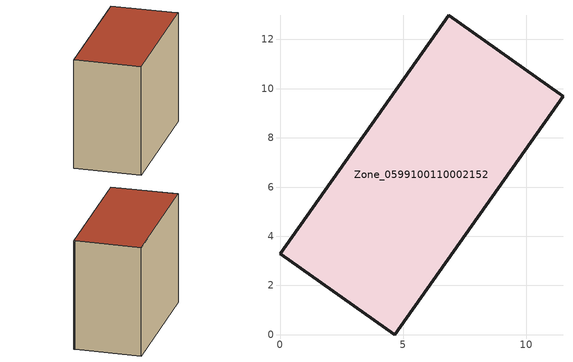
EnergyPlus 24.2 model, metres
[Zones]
Zone_0599100110002152
 floor ground (C_G): 6.86,12.98 11.39,9.76 11.5,9.68 4.67,0 0,3.29 z3.88
 wall outside (C_F): 11.39,9.76 6.86,12.98 0,3.29 4.67,0 11.5,9.68 11.39,9.76 z3.88:13.43
 roof outside (C_R): 11.5,9.68 11.39,9.76 6.86,12.98 0,3.29 4.67,0 z13.43
[BUILDING]
Pand.0599100110002152: North Axis=0; Terrain=City; Loads Convergence Tolerance Value=0.04; Temperature Convergence Tolerance Value=0.4; Solar Distribution=FullExterior; Maximum Number of Warmup Days=25; Minimum Number of Warmup Days=1
[Site:Location]
Rotterdam.The.Hague.AP_ZH_NLD Design_Conditions: Latitude=51.96; Longitude=4.45; Time Zone=1; Elevation=-4.5
[SITE:GROUNDTEMPERATURE:BUILDINGSURFACE]
18, 18, 18, 18, 18, 18, 18, 18, 18, 18, 18, 18
[MATERIAL] Thermal Absorptance=0.9; Solar Absorptance=0.7; Visible Absorptance=0.7
Name | Roughness | Thickness | Conductivity | Density | Specific Heat
G.TI.2015-2018 | MediumSmooth | 0.15 | 0.0428571 | 540 | 1210
F.TI.2015-2018 | Rough | 0.3 | 0.0666667 | 1920 | 840
R.TI.2015-2018 | MediumRough | 0.2 | 0.0333333 | 1500 | 1000
[CONSTRUCTION]
C_G: G.TI.2015-2018
C_F: F.TI.2015-2018
C_R: R.TI.2015-2018
[ZONE]
Zone_0599100110002152: Type=1; Multiplier=1; Ceiling Height=Autocalculate; Volume=Autocalculate; Floor Area=autocalculate; Part of Total Floor Area=Yes
[ZONEINFILTRATION:DESIGNFLOWRATE]
Infil_Zone_0599100110002152: Zone or ZoneList or Space or SpaceList=Zone_0599100110002152; Schedule=AlwaysOn; Design Flow Rate Calculation Method=Flow/Area; Flow Rate per Floor Area=0.0015; Constant Term Coefficient=1; Temperature Term Coefficient=0; Velocity Term Coefficient=0; Velocity Squared Term Coefficient=0
[HVACTEMPLATE:ZONE:IDEALLOADSAIRSYSTEM]
Zone_0599100110002152: Maximum Heating Supply Air Temperature=50; Minimum Cooling Supply Air Temperature=13; Maximum Heating Supply Air Humidity Ratio=0.0156; Minimum Cooling Supply Air Humidity Ratio=0.0077; Heating Limit=NoLimit; Cooling Limit=NoLimit; Dehumidification Control Type=ConstantSensibleHeatRatio; Cooling Sensible Heat Ratio=0.7; Dehumidification Setpoint=60; Humidification Control Type=None; Humidification Setpoint=30; Outdoor Air Method=None; Outdoor Air Flow Rate per Person=0.00944; Outdoor Air Flow Rate per Zone Floor Area=0; Outdoor Air Flow Rate per Zone=0; Demand Controlled Ventilation Type=None; Outdoor Air Economizer Type=NoEconomizer; Heat Recovery Type=None; Sensible Heat Recovery Effectiveness=0.7; Latent Heat Recovery Effectiveness=0.65
[ZONECONTROL:THERMOSTAT]
ThermostatControl_Zone_0599100110002152: Zone or ZoneList=Zone_0599100110002152; Control Type Schedule=DualSetpointControlType; Control 1=Thermostat_Zone_0599100110002152; Temperature Difference Between Cutout And Setpoint=0
[THERMOSTATSETPOINT:DUALSETPOINT]
Thermostat_Zone_0599100110002152: Heating Setpoint Temperature Schedule=HeatingSetpoint_Zone_0599100110002152; Cooling Setpoint Temperature Schedule=CoolingSetpoint_Zone_0599100110002152
[SCHEDULE:COMPACT]
HeatingSetpoint_Zone_0599100110002152: Through: 12/31, For: AllDays, Until: 24:00, 21
CoolingSetpoint_Zone_0599100110002152: Through: 12/31, For: AllDays, Until: 24:00, 24
DualSetpointControlType: Through: 12/31, For: AllDays, Until: 24:00, 4
AlwaysOn: Through: 12/31, For: AllDays, Until: 24:00, 1
